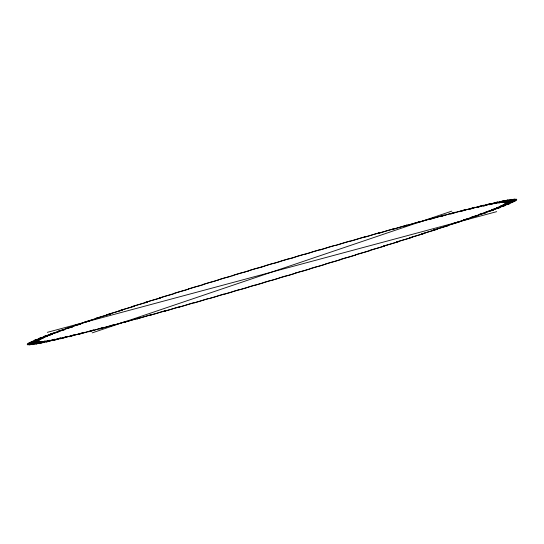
<?xml version="1.0" encoding="UTF-8"?>
<svg xmlns="http://www.w3.org/2000/svg" width="544" height="544" viewBox="0 0 544 544"><rect width="100%" height="100%" fill="white"/><g stroke="black" fill="none" stroke-linecap="round" stroke-linejoin="round"><path stroke-width="0.82" d="M137.21 318.791L136.836 318.968L141.78 317.54A83.545 2.625 -16.5 0 0 148.281 315.438L152.279 314.296A83.545 2.625 -16.5 0 0 150.729 315.078L155.482 313.766A83.545 2.625 -16.5 0 0 161.636 311.753L165.736 310.576A83.545 2.625 -16.5 0 0 164.764 311.182L169.68 309.808A83.545 2.625 -16.5 0 0 175.454 307.897L179.656 306.68A83.545 2.625 -16.5 0 0 179.262 307.115L184.314 305.687A83.545 2.625 -16.5 0 0 189.686 303.885L193.984 302.634M406.79 225.209L407.164 225.032L402.22 226.46A83.545 2.625 -16.5 0 0 395.719 228.562L393.21 229.31M41.779 337.464L38.617 338.531L40.086 338.137A83.545 2.625 -16.5 0 0 46.743 336.335L47.756 336.083L45.499 336.858A83.545 2.625 -16.5 0 0 37.176 339.34L34.286 340.34L35.829 339.925A83.545 2.625 -16.5 0 0 42.799 338.014L43.792 337.756L41.847 338.45A83.545 2.625 -16.5 0 0 33.585 340.938L30.967 341.856L32.586 341.414A83.545 2.625 -16.5 0 0 39.834 339.408L41.099 339.082M54.631 339.272L53.842 339.544M489.369 204.728L490.232 204.428M502.901 204.918L504.866 204.231A83.545 2.625 -16.5 0 0 512.985 201.77L515.311 200.926L513.631 201.389A83.545 2.625 -16.5 0 0 506.138 203.49L504.764 203.85M500.174 206.19L502.2 205.537A83.545 2.625 -16.5 0 0 510.415 203.062L513.033 202.144L511.414 202.586A83.545 2.625 -16.5 0 0 504.166 204.592L503.064 204.884M39.161 340.238L37.516 340.775A83.545 2.625 -16.5 0 0 29.471 343.23L27.445 343.985L29.179 343.502A83.545 2.625 -16.5 0 0 36.897 341.326L38.413 340.925M42.058 341.476L40.841 341.884A83.545 2.625 -16.5 0 0 33.694 344.141L32.103 344.651L34.823 343.992A83.545 2.625 -16.5 0 0 43.064 341.584L45.125 341.027M174.352 293.617L173.291 293.978M188.544 289.211L187.435 289.585M203.048 284.75L201.906 285.131M428.74 219.654L428.924 219.579A83.545 2.625 -16.5 0 0 432.024 218.402L432.65 218.158L427.89 219.504A83.545 2.625 -16.5 0 0 420.77 221.755L418.234 222.51M340.911 259.27L345.277 257.951A83.545 2.625 -16.5 0 0 350.39 256.666L355.524 255.082A83.545 2.625 -16.5 0 0 355.395 254.837M355.456 254.789L359.74 253.497A83.545 2.625 -16.5 0 0 365.262 252.069L370.294 250.532A83.545 2.625 -16.5 0 0 369.6 250.43M369.634 250.39L373.823 249.111A83.545 2.625 -16.5 0 0 379.746 247.561M501.928 202.531L503.159 202.116A83.545 2.625 -16.5 0 0 510.306 199.859L511.897 199.349L509.177 200.008A83.545 2.625 -16.5 0 0 500.936 202.416L498.902 202.966M504.798 203.776L506.532 203.211A83.545 2.625 -16.5 0 0 514.529 200.77L516.555 200.015L514.821 200.498A83.545 2.625 -16.5 0 0 507.103 202.674L505.614 203.068M160.609 297.922L159.705 298.234M217.933 280.201L216.58 280.65M139.318 317.893L139.332 317.886A83.545 2.625 -16.5 0 0 137.217 318.791M404.668 226.114L404.709 226.1A83.545 2.625 -16.5 0 0 406.783 225.209M326.053 263.806L330.5 262.473A83.545 2.625 -16.5 0 0 335.172 261.324L340.422 259.719A83.545 2.625 -16.5 0 0 340.836 259.318M383.391 246.078L387.471 244.834M505.424 202.599L506.858 202.069A83.545 2.625 -16.5 0 0 514.488 199.696L516.208 199.158L514.073 199.634A83.545 2.625 -16.5 0 0 506.022 201.946L504.172 202.382M45.268 341.04L44.18 341.408A83.545 2.625 -16.5 0 0 37.325 343.597L35.802 344.087L38.794 343.339A83.545 2.625 -16.5 0 0 47.083 340.904L49.436 340.279M248.322 271.021L246.67 271.565M295.678 272.979L300.268 271.612M459.653 211.677L460.088 211.521A83.545 2.625 -16.5 0 0 464.637 209.936L465.596 209.596L461.271 210.786A83.545 2.625 -16.5 0 0 453.451 213.194L450.86 213.942M498.719 202.96L499.82 202.592A83.545 2.625 -16.5 0 0 506.675 200.403L508.198 199.913L505.206 200.661A83.545 2.625 -16.5 0 0 496.917 203.096L494.727 203.694L495.502 203.361M491.436 209.8L493.925 208.998A83.545 2.625 -16.5 0 0 502.221 206.536L505.383 205.469L503.914 205.863A83.545 2.625 -16.5 0 0 497.257 207.665L496.244 207.917L498.549 207.128A83.545 2.625 -16.5 0 0 506.824 204.66L509.714 203.66L508.171 204.075A83.545 2.625 -16.5 0 0 501.201 205.986L500.092 206.271M38.393 340.993L36.802 341.51A83.545 2.625 -16.5 0 0 28.968 343.924L27.207 344.515L29.036 344.087A83.545 2.625 -16.5 0 0 36.931 341.836M39.828 341.618L38.026 342.04A83.545 2.625 -16.5 0 1 29.934 344.366L27.792 344.842L29.505 344.304A83.545 2.625 -16.5 0 1 37.142 341.938L38.508 341.414L36.931 341.836M134.599 306.184L133.858 306.442M233.036 275.618L231.635 276.087M310.964 268.382L315.404 267.05A83.545 2.625 -16.5 0 0 319.688 266.03L325.02 264.411A83.545 2.625 -16.5 0 0 325.978 263.847M409.387 237.823L413.229 236.633M505.594 203.014L507.198 202.49A83.545 2.625 -16.5 0 0 515.032 200.076L516.773 199.444L514.964 199.913A83.545 2.625 -16.5 0 0 507.069 202.164M49.456 340.313L48.498 340.639M453.839 223.258L457.103 222.19A83.545 2.625 -16.5 0 0 464.977 219.946L469.241 218.593L468.248 218.831A83.545 2.625 -16.5 0 0 463.529 219.994L463.168 220.082L466.194 219.069A83.545 2.625 -16.5 0 0 474.232 216.764L478.298 215.458L477.204 215.73A83.545 2.625 -16.5 0 0 472.049 217.036M504.261 202.422L505.505 201.94A83.545 2.625 -16.5 0 0 512.91 199.621L514.576 199.097L512.135 199.668A83.545 2.625 -16.5 0 0 503.975 202.028L502.092 202.538M52.442 334.186L51.7 334.376A83.545 2.625 -16.5 0 1 45.342 336.07L43.955 336.437L47.362 335.301A83.545 2.625 -16.5 0 1 55.644 332.867L58.31 332.01L57.555 332.153A83.545 2.625 -16.5 0 1 51.564 333.73L50.259 334.07L53.91 332.867A83.545 2.625 -16.5 0 1 62.145 330.466L64.648 329.684M52.34 334.281L50.075 335.002M40.95 339.191L39.134 339.769A83.545 2.625 -16.5 0 0 31.015 342.23L28.689 343.074L30.369 342.611A83.545 2.625 -16.5 0 0 37.862 340.51L39.263 340.15M305.143 254.238A83.545 2.625 -16.5 0 0 303.443 254.463L298.03 256.04A83.545 2.625 -16.5 0 0 294.481 257.353L294.488 257.346M249.512 286.654L254.123 285.294A83.545 2.625 -16.5 0 0 256.387 284.906L261.827 283.308A83.545 2.625 -16.5 0 0 264.88 282.139L269.504 280.772A83.545 2.625 -16.5 0 0 272.286 280.221L277.732 278.603A83.545 2.625 -16.5 0 0 280.276 277.583L284.879 276.209A83.545 2.625 -16.5 0 0 288.177 275.495L288.449 275.434M39.739 341.652L38.536 342.047A83.545 2.625 -16.5 0 0 31.09 344.379L29.424 344.903L31.865 344.332A83.545 2.625 -16.5 0 0 40.025 341.972L41.936 341.455M294.406 257.38L292.556 257.972M89.461 331.493L88.618 331.799L93.106 330.555A83.545 2.625 -16.5 0 0 100.722 328.188L103.979 327.338A83.545 2.625 -16.5 0 0 100.354 328.664L99.613 328.943L104.251 327.644A83.545 2.625 -16.5 0 0 111.636 325.332L115.117 324.401A83.545 2.625 -16.5 0 0 111.976 325.598L111.35 325.842L116.11 324.496A83.545 2.625 -16.5 0 0 123.23 322.245L126.888 321.259A83.545 2.625 -16.5 0 0 124.277 322.306L123.78 322.517L128.642 321.123A83.545 2.625 -16.5 0 0 135.463 318.94L139.339 317.839M454.539 212.507L455.382 212.201L450.894 213.445A83.545 2.625 -16.5 0 0 443.278 215.812L440.62 216.587M64.695 329.664L64.294 329.691A83.545 2.625 -16.5 0 1 58.725 331.126L57.521 331.432L61.39 330.174A83.545 2.625 -16.5 0 1 69.544 327.814M93.602 330.018L90.542 330.806A83.545 2.625 -16.5 0 1 82.729 333.214L78.404 334.404L79.356 334.064A83.545 2.625 -16.5 0 1 83.905 332.479L84.218 332.309L81.144 333.173A83.545 2.625 -16.5 0 1 73.161 335.607L69.02 336.736L70.081 336.369M72.128 327.012L72.529 326.862L71.992 326.958M72.073 327.032L69.632 327.787M476.578 207.536L476.918 207.42A83.545 2.625 -16.5 0 0 482.331 205.605M80.594 324.061L80.961 323.932L80.539 323.993A83.545 2.625 -16.5 0 1 75.759 325.169L74.759 325.407L79.023 324.054A83.545 2.625 -16.5 0 1 86.904 321.81L89.515 321.014M473.919 207.631L474.98 207.264L470.832 208.393A83.545 2.625 -16.5 0 0 462.856 210.827L460.299 211.562M80.396 324.129L78.132 324.836M89.787 320.926L89.869 320.81A83.545 2.625 -16.5 0 1 85.558 321.844M61.662 338.395L60.506 338.79L64.45 337.736A83.545 2.625 -16.5 0 0 72.563 335.274L75.616 334.438L75.079 334.662A83.545 2.625 -16.5 0 0 70.088 336.369M482.338 205.605L483.494 205.21L479.55 206.264A83.545 2.625 -16.5 0 0 471.437 208.726L471.39 208.74M92.208 332.874L451.792 211.126M99.668 317.608L99.94 317.431A83.545 2.625 -16.5 0 1 96.152 318.301L95.37 318.471L99.953 317.043A83.545 2.625 -16.5 0 1 107.426 314.956L110.031 314.174M99.47 317.669L96.832 318.471A83.545 2.625 -16.5 0 0 89.094 320.654L84.667 322.048L85.551 321.844M110.452 314.038L110.792 313.847A83.545 2.625 -16.5 0 1 107.501 314.561L106.835 314.697L111.554 313.242A83.545 2.625 -16.5 0 1 118.776 311.243L121.462 310.44M60.044 338.191L60.717 337.919L57.99 338.66A83.545 2.625 -16.5 0 1 49.722 341.129L46.22 342.04L47.573 341.591A83.545 2.625 -16.5 0 1 53.761 339.572M382.371 232.247L379.984 232.975M484.031 205.782L483.514 206.026M121.795 310.332L122.346 310.087A83.545 2.625 -16.5 0 1 119.551 310.644M146.547 302.389L147.342 302.117A83.545 2.625 -16.5 0 1 145.561 302.321L150.246 300.839A83.545 2.625 -16.5 0 1 156.536 299.166L158.977 298.459M133.341 306.605L130.846 307.34A83.545 2.625 -16.5 0 0 123.828 309.264L119.007 310.74L119.544 310.644M145.887 302.6L143.412 303.321A83.545 2.625 -16.5 0 0 136.748 305.123L131.838 306.619L132.253 306.558A83.545 2.625 -16.5 0 0 134.524 306.156L134.545 306.15M172.584 294.195L170.211 294.875A83.545 2.625 -16.5 0 0 164.254 296.439M186.483 289.877L184.294 290.496A83.545 2.625 -16.5 0 0 178.738 291.931L173.726 293.488A83.545 2.625 -16.5 0 0 174.4 293.57M201.069 285.382L198.75 286.042A83.545 2.625 -16.5 0 0 193.61 287.334L188.476 288.918A83.545 2.625 -16.5 0 0 188.605 289.163M471.349 208.753L468.88 209.454M262.058 266.968L263.731 266.417A83.545 2.625 -16.5 0 1 266.274 265.39L271.728 263.779A83.545 2.625 -16.5 0 1 274.462 263.235L276.175 262.786M215.635 280.935L213.547 281.513A83.545 2.625 -16.5 0 0 208.828 282.676L203.578 284.281A83.545 2.625 -16.5 0 0 203.164 284.682M277.338 262.439L279.126 261.861A83.545 2.625 -16.5 0 1 282.18 260.692L287.62 259.094A83.545 2.625 -16.5 0 1 289.843 258.706L291.489 258.284M261.766 267.056L261.276 267.199M491.885 204.088L489.573 204.721M289.02 275.305L293.61 273.877A83.545 2.625 -16.5 0 0 295.63 273M230.479 276.434L228.596 276.95A83.545 2.625 -16.5 0 0 224.312 277.97L218.98 279.589A83.545 2.625 -16.5 0 0 218.022 280.153M245.8 271.823L243.732 272.388M261.086 267.26L259.121 267.791A83.545 2.625 -16.5 0 0 255.823 268.505L250.39 270.123A83.545 2.625 -16.5 0 0 248.37 271M276.563 262.67L276.95 262.555M307.68 253.558L309.754 252.899A83.545 2.625 -16.5 0 1 313.786 251.457L319.144 249.907A83.545 2.625 -16.5 0 1 320.3 249.846M291.822 258.182L292.216 258.067M322.748 249.193L324.856 248.533A83.545 2.625 -16.5 0 1 329.358 246.962L334.635 245.446A83.545 2.625 -16.5 0 1 335.254 245.541M322.51 249.268L322.075 249.39M337.409 244.984L339.735 244.263A83.545 2.625 -16.5 0 1 344.678 242.57L349.86 241.094A83.545 2.625 -16.5 0 1 349.935 241.359M351.982 240.836L354.321 240.115A83.545 2.625 -16.5 0 1 359.693 238.313L364.752 236.858A83.545 2.625 -16.5 0 1 364.283 237.3L365.446 237.034M306.762 253.824L305.245 254.225M78.037 324.863L77.806 324.931A83.545 2.625 -16.5 0 0 69.768 327.236L65.702 328.542L66.796 328.27A83.545 2.625 -16.5 0 0 71.951 326.964M507.069 202.164L505.444 202.592M321.701 249.499L320.396 249.832M336.75 245.174L335.362 245.541M366.207 236.824L368.553 236.103A83.545 2.625 -16.5 0 1 374.326 234.192L379.29 232.784A83.545 2.625 -16.5 0 1 378.236 233.396L379.202 233.192M351.152 241.074L350.044 241.359M405.933 225.835L408.544 225.053A83.545 2.625 -16.5 0 1 415.364 222.877L420.22 221.483L419.73 221.694A83.545 2.625 -16.5 0 1 417.139 222.734L417.772 222.632M392.666 229.466L391.809 229.684A83.545 2.625 -16.5 0 0 393.271 228.922L388.518 230.234A83.545 2.625 -16.5 0 0 382.364 232.247M405.491 225.95L404.688 226.154M47.314 332.343L496.686 211.657M429.685 219.456L432.371 218.668A83.545 2.625 -16.5 0 1 439.756 216.356L444.387 215.057L443.652 215.329A83.545 2.625 -16.5 0 1 440.055 216.648L440.552 216.6M164.261 296.439L159.399 297.962A83.545 2.625 -16.5 0 0 160.609 297.881M379.739 247.561L384.662 246.044A83.545 2.625 -16.5 0 0 383.391 246.119M429.366 219.538L428.767 219.688M472.008 217.042L471.675 217.124L474.463 216.186A83.545 2.625 -16.5 0 0 482.61 213.826L486.479 212.568L485.282 212.874A83.545 2.625 -16.5 0 0 479.713 214.309L479.074 214.465L481.855 213.534A83.545 2.625 -16.5 0 0 490.09 211.133L493.741 209.93L492.442 210.27A83.545 2.625 -16.5 0 0 486.486 211.834L485.785 212.01L488.356 211.133A83.545 2.625 -16.5 0 0 496.638 208.699L500.045 207.563L498.664 207.924A83.545 2.625 -16.5 0 0 492.34 209.617L491.47 209.834M460.183 211.589L459.687 211.711M468.772 209.474L468.921 209.338A83.545 2.625 -16.5 0 0 473.912 207.631M476.7 207.59L479.169 206.897A83.545 2.625 -16.5 0 1 487.376 204.428L491.11 203.436L489.845 203.857A83.545 2.625 -16.5 0 1 484.038 205.782M458.449 222.156L459.333 221.952L454.9 223.346A83.545 2.625 -16.5 0 1 447.209 225.515L444.06 226.569A83.545 2.625 -16.5 0 1 447.848 225.699L448.63 225.529L444.047 226.957A83.545 2.625 -16.5 0 1 436.574 229.044L433.208 230.153A83.545 2.625 -16.5 0 1 436.499 229.439L437.165 229.303L432.446 230.758A83.545 2.625 -16.5 0 1 425.224 232.757L421.654 233.913A83.545 2.625 -16.5 0 1 424.449 233.356M483.555 206.02L486.01 205.34A83.545 2.625 -16.5 0 1 494.278 202.871L497.78 201.96L496.427 202.409A83.545 2.625 -16.5 0 1 490.239 204.428M238.789 289.768L234.294 291.088A83.545 2.625 -16.5 0 1 230.214 292.543L224.856 294.093A83.545 2.625 -16.5 0 1 223.7 294.154M54.604 339.245L52.115 339.912A83.545 2.625 -16.5 0 1 43.772 342.387L40.514 343.216L41.956 342.747A83.545 2.625 -16.5 0 1 48.491 340.639M453.852 223.251L454.186 223.176A83.545 2.625 -16.5 0 1 458.442 222.156M409.421 237.85L409.469 237.844A83.545 2.625 -16.5 0 1 411.74 237.442L412.162 237.381L407.252 238.877A83.545 2.625 -16.5 0 1 400.622 240.672L396.685 241.869A83.545 2.625 -16.5 0 1 398.439 241.679L393.754 243.161A83.545 2.625 -16.5 0 1 387.464 244.834M208.651 298.459L204.292 299.73A83.545 2.625 -16.5 0 1 199.322 301.43L194.181 302.913A83.545 2.625 -16.5 0 1 194.065 302.641M223.604 294.168L219.171 295.46A83.545 2.625 -16.5 0 1 214.642 297.038L209.365 298.554A83.545 2.625 -16.5 0 1 208.746 298.459M424.456 233.356L424.993 233.26L420.165 234.743A83.545 2.625 -16.5 0 1 413.229 236.64M41.793 337.504A83.545 2.625 -16.5 0 1 50.089 335.05M59.962 338.218A83.545 2.625 -16.5 0 0 54.162 340.136L52.89 340.564L56.624 339.578A83.545 2.625 -16.5 0 0 64.831 337.103L67.721 336.321L67.082 336.58A83.545 2.625 -16.5 0 0 61.669 338.395M89.468 331.493A83.545 2.625 -16.5 0 1 93.541 330.038M238.857 289.762A83.545 2.625 -16.5 0 0 240.557 289.537L245.97 287.96A83.545 2.625 -16.5 0 0 249.519 286.647M300.254 271.619A83.545 2.625 -16.5 0 0 304.001 270.762L309.393 269.137A83.545 2.625 -16.5 0 0 310.889 268.416M491.953 204.116A83.545 2.625 -16.5 0 1 500.242 201.654L503.486 200.784L502.044 201.253A83.545 2.625 -16.5 0 1 495.509 203.361M454.532 212.507A83.545 2.625 -16.5 0 1 450.459 213.962M243.746 272.381A83.545 2.625 -16.5 0 0 239.999 273.238L234.607 274.863A83.545 2.625 -16.5 0 0 233.111 275.584M145.459 316.404A250.097 7.854 -16.5 0 0 511.68 201.341A250.097 7.854 -16.5 0 0 158.862 298.255A250.097 7.854 -16.5 0 0 145.459 316.404"/></g></svg>
